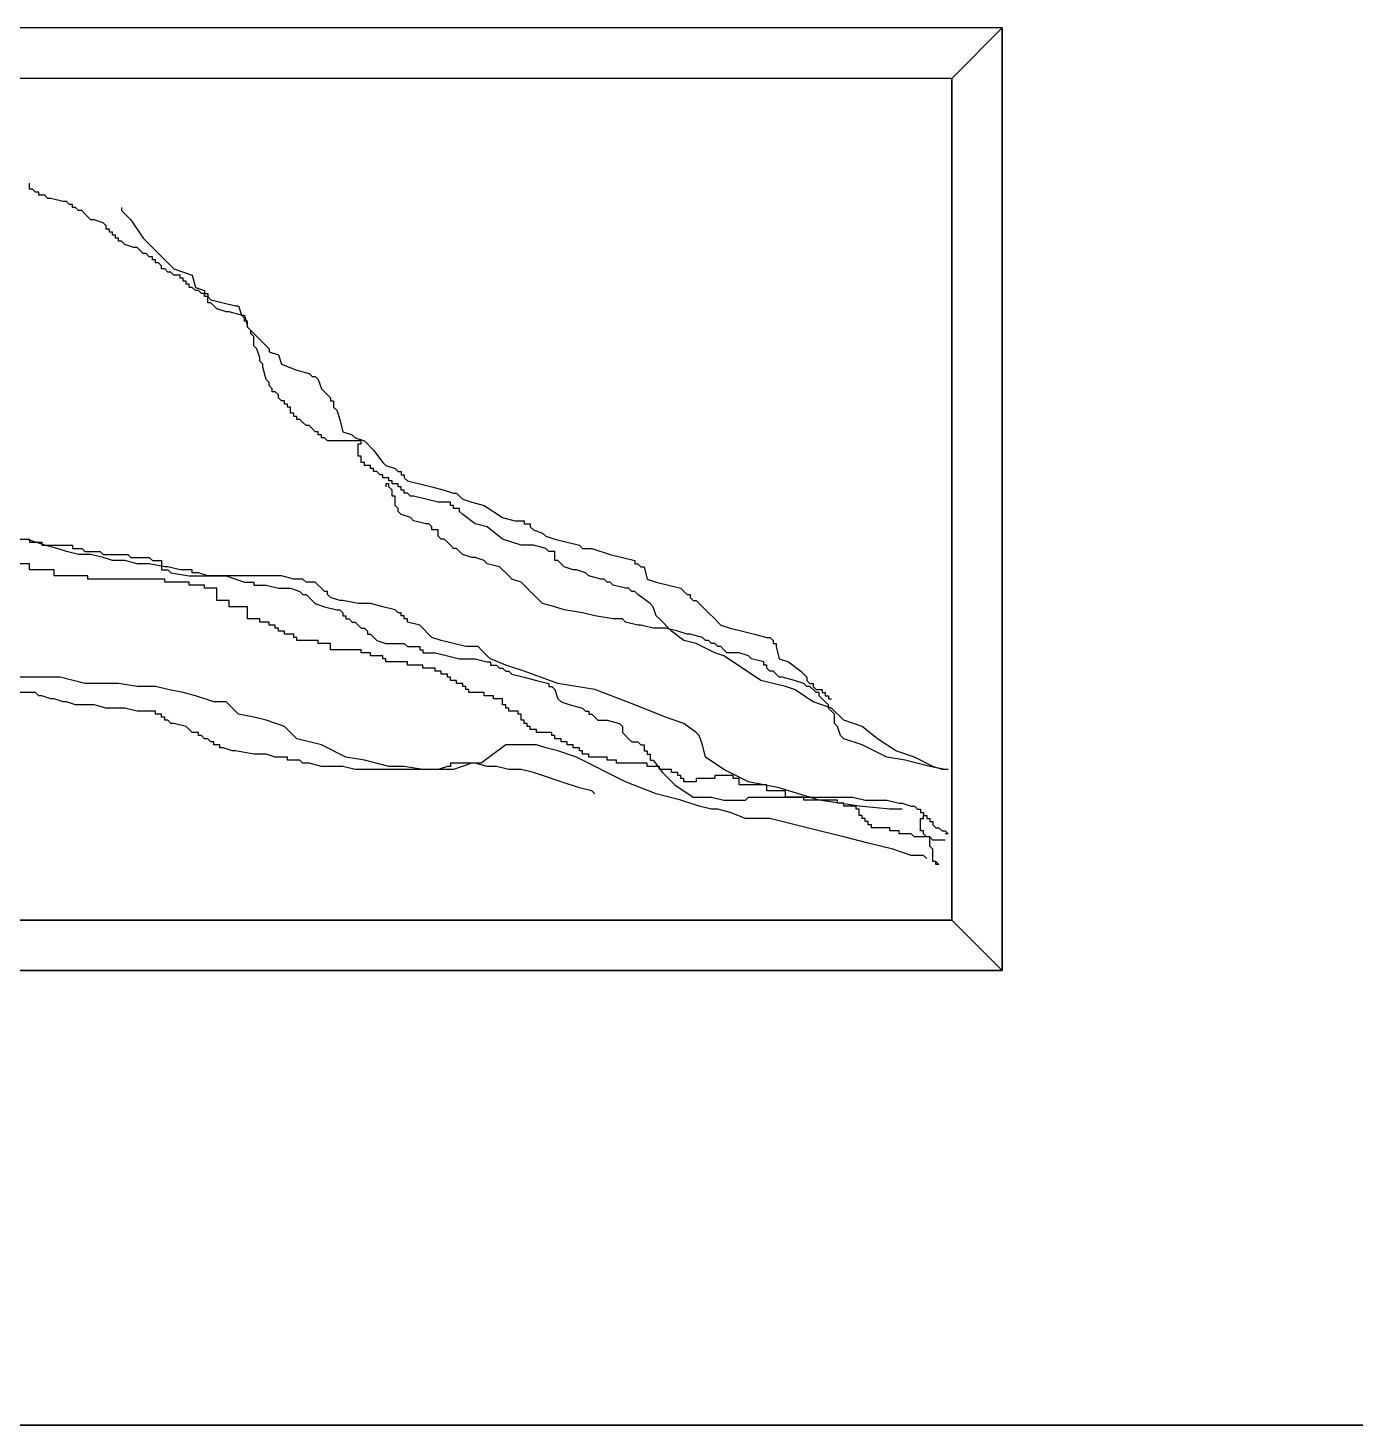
# Model space of a CAD drawing. Header units: millimetres. Extents: x 3060 to 28796, y 18778 to 36190.
# Drawn here: x 18128 to 18917, y 34883 to 35713 of the extents above; entities that cross this region are included whole.
import ezdxf

# ---------------------------------------------------------------- set-up
doc = ezdxf.new("R2010")
doc.units = ezdxf.units.MM

# ---------------------------------------------------------------- blocks, each defined once
blk = doc.blocks.new('A$C5C5230F6')
for p, q in [((2125, 1670), (865, 1670)), ((2095, 1640), (2125, 1670)), ((2125, 1110), (2125, 1670)), ((2125, 1670), (2125, 1110)), ((2095, 1640), (895, 1640)), ((2095, 1140), (2095, 1640)), ((2095, 1640), (2095, 1140)), ((2095, 1640), (2095, 1140)), ((1547.08, 1574.24), (1547.08, 1577.88)), ((1548.9, 1574.24), (1547.08, 1574.24)), ((1550.73, 1572.41), (1548.9, 1574.24)), ((1552.56, 1572.41), (1550.73, 1572.41)), ((1552.56, 1570.59), (1552.56, 1572.41)), ((1556.21, 1570.59), (1552.56, 1570.59)), ((1558.03, 1568.76), (1556.21, 1570.59)), ((1559.86, 1568.76), (1558.03, 1568.76)), ((1567.16, 1566.94), (1559.86, 1568.76)), ((1568.98, 1566.94), (1567.16, 1566.94)), ((1570.81, 1565.12), (1568.98, 1566.94)), ((1572.63, 1565.12), (1570.81, 1565.12)), ((1572.63, 1563.29), (1572.63, 1565.12)), ((1574.46, 1563.29), (1572.63, 1563.29)), ((1576.28, 1561.47), (1574.46, 1563.29)), ((1578.11, 1561.47), (1576.28, 1561.47)), ((1579.93, 1559.64), (1578.11, 1561.47)), ((1601.84, 1563.29), (1601.84, 1561.47)), ((1601.84, 1561.47), (1607.31, 1556)), ((1581.76, 1557.82), (1579.93, 1559.64)), ((1583.59, 1556), (1581.76, 1557.82)), ((1585.41, 1556), (1583.59, 1556)), ((1590.89, 1554.17), (1585.41, 1556)), ((1592.71, 1552.35), (1590.89, 1554.17)), ((1592.71, 1550.52), (1592.71, 1552.35)), ((1607.31, 1556), (1614.62, 1545.05)), ((1594.54, 1550.52), (1592.71, 1550.52)), ((1594.54, 1548.7), (1594.54, 1550.52)), ((1596.36, 1548.7), (1594.54, 1548.7)), ((1596.36, 1546.88), (1596.36, 1548.7)), ((1598.19, 1546.88), (1596.36, 1546.88)), ((1598.19, 1545.05), (1598.19, 1546.88)), ((1600.01, 1545.05), (1598.19, 1545.05)), ((1600.01, 1543.23), (1600.01, 1545.05)), ((1614.62, 1545.05), (1621.92, 1537.76)), ((1601.84, 1543.23), (1600.01, 1543.23)), ((1603.66, 1541.4), (1601.84, 1543.23)), ((1609.14, 1539.58), (1603.66, 1541.4)), ((1610.96, 1539.58), (1609.14, 1539.58)), ((1612.79, 1537.76), (1610.96, 1539.58)), ((1614.62, 1535.93), (1612.79, 1537.76)), ((1616.44, 1535.93), (1614.62, 1535.93)), ((1618.27, 1534.11), (1616.44, 1535.93)), ((1621.92, 1537.76), (1632.87, 1526.81)), ((1620.09, 1534.11), (1618.27, 1534.11)), ((1620.09, 1532.29), (1620.09, 1534.11)), ((1621.92, 1532.29), (1620.09, 1532.29)), ((1621.92, 1530.46), (1621.92, 1532.29)), ((1623.74, 1530.46), (1621.92, 1530.46)), ((1625.57, 1528.64), (1623.74, 1530.46)), ((1625.57, 1526.81), (1625.57, 1528.64)), ((1627.39, 1526.81), (1625.57, 1526.81)), ((1629.22, 1524.99), (1627.39, 1526.81)), ((1631.04, 1524.99), (1629.22, 1524.99)), ((1632.87, 1523.17), (1631.04, 1524.99)), ((1632.87, 1526.81), (1643.82, 1523.17)), ((1636.52, 1523.17), (1632.87, 1523.17)), ((1636.52, 1521.34), (1636.52, 1523.17)), ((1638.34, 1521.34), (1636.52, 1521.34)), ((1638.34, 1519.52), (1638.34, 1521.34)), ((1640.17, 1519.52), (1638.34, 1519.52)), ((1640.17, 1517.69), (1640.17, 1519.52)), ((1643.82, 1523.17), (1645.64, 1515.87)), ((1641.99, 1517.69), (1640.17, 1517.69)), ((1641.99, 1515.87), (1641.99, 1517.69)), ((1643.82, 1515.87), (1641.99, 1515.87)), ((1645.64, 1514.05), (1643.82, 1515.87)), ((1645.64, 1515.87), (1651.12, 1514.05)), ((1647.47, 1514.05), (1645.64, 1514.05)), ((1649.3, 1512.22), (1647.47, 1514.05)), ((1651.12, 1512.22), (1649.3, 1512.22)), ((1651.12, 1514.05), (1651.12, 1512.22)), ((1651.12, 1512.22), (1652.95, 1512.22)), ((1651.12, 1510.4), (1651.12, 1512.22)), ((1652.95, 1512.22), (1652.95, 1510.4)), ((1652.95, 1510.4), (1651.12, 1510.4)), ((1652.95, 1510.4), (1654.77, 1508.57)), ((1652.95, 1506.75), (1652.95, 1510.4)), ((1654.77, 1506.75), (1652.95, 1506.75)), ((1654.77, 1508.57), (1669.37, 1504.93)), ((1656.6, 1504.93), (1654.77, 1506.75)), ((1658.42, 1503.1), (1656.6, 1504.93)), ((1663.9, 1501.28), (1658.42, 1503.1)), ((1669.37, 1504.93), (1671.2, 1504.93)), ((1671.2, 1504.93), (1673.02, 1499.45)), ((1665.72, 1501.28), (1663.9, 1501.28)), ((1673.02, 1499.45), (1665.72, 1501.28)), ((1673.02, 1499.45), (1674.85, 1499.45)), ((1674.85, 1497.63), (1673.02, 1499.45)), ((1674.85, 1499.45), (1676.67, 1492.16)), ((1674.85, 1495.81), (1674.85, 1497.63)), ((1676.67, 1495.81), (1674.85, 1495.81)), ((1676.67, 1492.16), (1676.67, 1495.81)), ((1676.67, 1492.16), (1678.5, 1490.33)), ((1678.5, 1490.33), (1676.67, 1492.16)), ((1678.5, 1490.33), (1680.33, 1488.51)), ((1678.5, 1488.51), (1678.5, 1490.33)), ((1680.33, 1486.69), (1678.5, 1488.51)), ((1680.33, 1488.51), (1682.15, 1486.69)), ((1680.33, 1481.21), (1680.33, 1486.69)), ((1682.15, 1486.69), (1683.98, 1484.86)), ((1682.15, 1479.39), (1680.33, 1481.21)), ((1683.98, 1473.92), (1682.15, 1479.39)), ((1683.98, 1484.86), (1685.8, 1483.04)), ((1685.8, 1483.04), (1687.63, 1481.21)), ((1687.63, 1481.21), (1689.45, 1479.39)), ((1689.45, 1479.39), (1689.45, 1477.57)), ((1689.45, 1477.57), (1694.93, 1475.74)), ((1683.98, 1472.09), (1683.98, 1473.92)), ((1685.8, 1470.27), (1683.98, 1472.09)), ((1685.8, 1468.45), (1685.8, 1470.27)), ((1694.93, 1475.74), (1696.75, 1470.27)), ((1696.75, 1470.27), (1705.88, 1466.62)), ((1687.63, 1461.15), (1685.8, 1468.45)), ((1689.45, 1459.33), (1687.63, 1461.15)), ((1705.88, 1466.62), (1713.18, 1464.8)), ((1713.18, 1464.8), (1715.01, 1462.97)), ((1715.01, 1462.97), (1716.83, 1462.97)), ((1716.83, 1462.97), (1718.66, 1461.15)), ((1718.66, 1461.15), (1720.48, 1455.68)), ((1689.45, 1457.5), (1689.45, 1459.33)), ((1691.28, 1455.68), (1689.45, 1457.5)), ((1691.28, 1453.86), (1691.28, 1455.68)), ((1693.1, 1453.86), (1691.28, 1453.86)), ((1694.93, 1452.03), (1693.1, 1453.86)), ((1720.48, 1455.68), (1722.31, 1453.86)), ((1722.31, 1453.86), (1724.13, 1452.03)), ((1694.93, 1450.21), (1694.93, 1452.03)), ((1696.75, 1448.38), (1694.93, 1450.21)), ((1698.58, 1448.38), (1696.75, 1448.38)), ((1698.58, 1446.56), (1698.58, 1448.38)), ((1700.4, 1446.56), (1698.58, 1446.56)), ((1700.4, 1444.74), (1700.4, 1446.56)), ((1702.23, 1444.74), (1700.4, 1444.74)), ((1702.23, 1441.09), (1702.23, 1444.74)), ((1724.13, 1452.03), (1725.96, 1450.21)), ((1725.96, 1450.21), (1725.96, 1448.38)), ((1725.96, 1448.38), (1727.78, 1448.38)), ((1727.78, 1448.38), (1727.78, 1444.74)), ((1727.78, 1444.74), (1729.61, 1442.91)), ((1704.05, 1441.09), (1702.23, 1441.09)), ((1704.05, 1439.26), (1704.05, 1441.09)), ((1705.88, 1439.26), (1704.05, 1439.26)), ((1705.88, 1437.44), (1705.88, 1439.26)), ((1707.7, 1437.44), (1705.88, 1437.44)), ((1709.53, 1435.62), (1707.7, 1437.44)), ((1729.61, 1442.91), (1731.43, 1437.44)), ((1731.43, 1437.44), (1733.26, 1430.14)), ((1711.36, 1433.79), (1709.53, 1435.62)), ((1713.18, 1433.79), (1711.36, 1433.79)), ((1715.01, 1431.97), (1713.18, 1433.79)), ((1716.83, 1430.14), (1715.01, 1431.97)), ((1718.66, 1430.14), (1716.83, 1430.14)), ((1718.66, 1428.32), (1718.66, 1430.14)), ((1720.48, 1428.32), (1718.66, 1428.32)), ((1720.48, 1426.5), (1720.48, 1428.32)), ((1733.26, 1430.14), (1738.73, 1428.32)), ((1738.73, 1428.32), (1740.56, 1426.5)), ((1722.31, 1426.5), (1720.48, 1426.5)), ((1724.13, 1424.67), (1722.31, 1426.5)), ((1744.21, 1424.67), (1724.13, 1424.67)), ((1740.56, 1426.5), (1746.04, 1424.67)), ((1742.38, 1415.55), (1742.38, 1422.85)), ((1742.38, 1422.85), (1744.21, 1422.85)), ((1744.21, 1422.85), (1744.21, 1424.67)), ((1746.04, 1424.67), (1747.86, 1422.85)), ((1747.86, 1422.85), (1749.69, 1421.02)), ((1749.69, 1421.02), (1751.51, 1419.2)), ((1744.21, 1415.55), (1742.38, 1415.55)), ((1744.21, 1411.9), (1744.21, 1415.55)), ((1746.04, 1411.9), (1744.21, 1411.9)), ((1746.04, 1410.08), (1746.04, 1411.9)), ((1751.51, 1419.2), (1756.99, 1411.9)), ((1756.99, 1411.9), (1758.81, 1410.08)), ((1749.69, 1410.08), (1746.04, 1410.08)), ((1749.69, 1408.26), (1749.69, 1410.08)), ((1751.51, 1408.26), (1749.69, 1408.26)), ((1751.51, 1406.43), (1751.51, 1408.26)), ((1753.34, 1406.43), (1751.51, 1406.43)), ((1755.16, 1404.61), (1753.34, 1406.43)), ((1756.99, 1404.61), (1755.16, 1404.61)), ((1756.99, 1402.78), (1756.99, 1404.61)), ((1760.64, 1402.78), (1756.99, 1402.78)), ((1758.81, 1410.08), (1764.29, 1408.26)), ((1760.64, 1400.96), (1760.64, 1402.78)), ((1764.29, 1408.26), (1766.11, 1406.43)), ((1766.11, 1406.43), (1767.94, 1406.43)), ((1767.94, 1406.43), (1767.94, 1404.61)), ((1767.94, 1404.61), (1769.76, 1404.61)), ((1769.76, 1404.61), (1769.76, 1402.78)), ((1769.76, 1402.78), (1771.59, 1400.96)), ((1760.64, 1399.14), (1758.81, 1399.14)), ((1758.81, 1399.14), (1758.81, 1397.31)), ((1762.46, 1400.96), (1760.64, 1400.96)), ((1760.64, 1397.31), (1760.64, 1399.14)), ((1762.46, 1395.49), (1760.64, 1397.31)), ((1762.46, 1399.14), (1762.46, 1400.96)), ((1766.11, 1399.14), (1762.46, 1399.14)), ((1762.46, 1391.84), (1762.46, 1395.49)), ((1766.11, 1397.31), (1766.11, 1399.14)), ((1767.94, 1397.31), (1766.11, 1397.31)), ((1767.94, 1395.49), (1767.94, 1397.31)), ((1769.76, 1395.49), (1767.94, 1395.49)), ((1769.76, 1393.66), (1769.76, 1395.49)), ((1771.59, 1400.96), (1786.19, 1397.31)), ((1786.19, 1397.31), (1793.49, 1395.49)), ((1793.49, 1395.49), (1798.97, 1393.66)), ((1764.29, 1391.84), (1762.46, 1391.84)), ((1764.29, 1386.37), (1764.29, 1391.84)), ((1766.11, 1384.54), (1764.29, 1386.37)), ((1771.59, 1393.66), (1769.76, 1393.66)), ((1773.41, 1391.84), (1771.59, 1393.66)), ((1775.24, 1391.84), (1773.41, 1391.84)), ((1789.84, 1388.19), (1775.24, 1391.84)), ((1797.14, 1388.19), (1789.84, 1388.19)), ((1797.14, 1386.37), (1797.14, 1388.19)), ((1798.97, 1386.37), (1797.14, 1386.37)), ((1798.97, 1393.66), (1800.79, 1393.66)), ((1798.97, 1384.54), (1798.97, 1386.37)), ((1800.79, 1393.66), (1802.62, 1391.84)), ((1802.62, 1391.84), (1804.44, 1390.02)), ((1804.44, 1390.02), (1809.92, 1388.19)), ((1809.92, 1388.19), (1817.22, 1386.37)), ((1817.22, 1386.37), (1828.17, 1379.07)), ((1766.11, 1382.72), (1766.11, 1384.54)), ((1767.94, 1380.9), (1766.11, 1382.72)), ((1773.41, 1379.07), (1767.94, 1380.9)), ((1775.24, 1377.25), (1773.41, 1379.07)), ((1802.62, 1384.54), (1798.97, 1384.54)), ((1802.62, 1382.72), (1802.62, 1384.54)), ((1804.44, 1380.9), (1802.62, 1382.72)), ((1811.75, 1375.42), (1804.44, 1380.9)), ((1828.17, 1379.07), (1835.47, 1377.25)), ((1782.54, 1375.42), (1775.24, 1377.25)), ((1784.37, 1375.42), (1782.54, 1375.42)), ((1786.19, 1373.6), (1784.37, 1375.42)), ((1786.19, 1371.78), (1786.19, 1373.6)), ((1789.84, 1371.78), (1786.19, 1371.78)), ((1789.84, 1368.13), (1789.84, 1371.78)), ((1819.05, 1373.6), (1811.75, 1375.42)), ((1828.17, 1366.31), (1819.05, 1373.6)), ((1835.47, 1377.25), (1840.95, 1377.25)), ((1840.95, 1377.25), (1840.95, 1375.42)), ((1840.95, 1375.42), (1844.6, 1375.42)), ((1844.6, 1375.42), (1844.6, 1373.6)), ((1844.6, 1373.6), (1846.43, 1371.78)), ((1846.43, 1371.78), (1851.9, 1369.95)), ((1851.9, 1369.95), (1853.73, 1368.13)), ((1539.78, 1366.31), (1547.08, 1366.31)), ((1556.21, 1362.66), (1545.25, 1366.31)), ((1547.08, 1366.31), (1547.08, 1364.48)), ((1547.08, 1364.48), (1554.38, 1364.48)), ((1554.38, 1364.48), (1554.38, 1362.66)), ((1554.38, 1362.66), (1572.63, 1362.66)), ((1563.51, 1360.83), (1556.21, 1362.66)), ((1572.63, 1362.66), (1572.63, 1360.83)), ((1791.67, 1366.31), (1789.84, 1368.13)), ((1793.49, 1366.31), (1791.67, 1366.31)), ((1795.32, 1364.48), (1793.49, 1366.31)), ((1797.14, 1362.66), (1795.32, 1364.48)), ((1798.97, 1360.83), (1797.14, 1362.66)), ((1839.12, 1362.66), (1828.17, 1366.31)), ((1846.43, 1362.66), (1839.12, 1362.66)), ((1853.73, 1360.83), (1846.43, 1362.66)), ((1853.73, 1368.13), (1859.2, 1366.31)), ((1859.2, 1366.31), (1866.5, 1364.48)), ((1866.5, 1364.48), (1873.81, 1362.66)), ((1873.81, 1362.66), (1875.63, 1360.83)), ((1568.98, 1359.01), (1563.51, 1360.83)), ((1576.28, 1357.19), (1568.98, 1359.01)), ((1572.63, 1360.83), (1578.11, 1360.83)), ((1583.59, 1357.19), (1576.28, 1357.19)), ((1578.11, 1360.83), (1579.93, 1359.01)), ((1579.93, 1359.01), (1589.06, 1359.01)), ((1590.89, 1355.36), (1583.59, 1357.19)), ((1589.06, 1359.01), (1590.89, 1357.19)), ((1590.89, 1357.19), (1605.49, 1357.19)), ((1596.36, 1353.54), (1590.89, 1355.36)), ((1603.66, 1353.54), (1596.36, 1353.54)), ((1610.96, 1351.71), (1603.66, 1353.54)), ((1605.49, 1357.19), (1607.31, 1355.36)), ((1607.31, 1355.36), (1618.27, 1355.36)), ((1618.27, 1355.36), (1620.09, 1353.54)), ((1620.09, 1353.54), (1625.57, 1353.54)), ((1625.57, 1353.54), (1625.57, 1348.07)), ((1800.79, 1360.83), (1798.97, 1360.83)), ((1802.62, 1359.01), (1800.79, 1360.83)), ((1804.44, 1357.19), (1802.62, 1359.01)), ((1809.92, 1355.36), (1804.44, 1357.19)), ((1811.75, 1355.36), (1809.92, 1355.36)), ((1817.22, 1353.54), (1811.75, 1355.36)), ((1819.05, 1351.71), (1817.22, 1353.54)), ((1855.55, 1359.01), (1853.73, 1360.83)), ((1859.2, 1359.01), (1855.55, 1359.01)), ((1859.2, 1353.54), (1859.2, 1359.01)), ((1861.03, 1353.54), (1859.2, 1353.54)), ((1862.85, 1351.71), (1861.03, 1353.54)), ((1875.63, 1360.83), (1881.11, 1360.83)), ((1881.11, 1360.83), (1892.06, 1357.19)), ((1892.06, 1357.19), (1906.66, 1353.54)), ((1906.66, 1353.54), (1906.66, 1351.71)), ((1547.08, 1351.71), (1532.48, 1351.71)), ((1547.08, 1348.07), (1547.08, 1351.71)), ((1561.68, 1348.07), (1547.08, 1348.07)), ((1561.68, 1344.42), (1561.68, 1348.07)), ((1618.27, 1351.71), (1610.96, 1351.71)), ((1627.39, 1349.89), (1618.27, 1351.71)), ((1625.57, 1348.07), (1629.22, 1348.07)), ((1629.22, 1349.89), (1627.39, 1349.89)), ((1636.52, 1348.07), (1629.22, 1349.89)), ((1629.22, 1348.07), (1631.04, 1346.24)), ((1631.04, 1346.24), (1641.99, 1344.42)), ((1643.82, 1348.07), (1636.52, 1348.07)), ((1643.82, 1346.24), (1643.82, 1348.07)), ((1647.47, 1346.24), (1643.82, 1346.24)), ((1652.95, 1344.42), (1647.47, 1346.24)), ((1826.35, 1349.89), (1819.05, 1351.71)), ((1831.82, 1344.42), (1826.35, 1349.89)), ((1864.68, 1349.89), (1862.85, 1351.71)), ((1870.15, 1348.07), (1864.68, 1349.89)), ((1871.98, 1348.07), (1870.15, 1348.07)), ((1877.46, 1346.24), (1871.98, 1348.07)), ((1879.28, 1344.42), (1877.46, 1346.24)), ((1906.66, 1351.71), (1908.49, 1351.71)), ((1908.49, 1351.71), (1910.31, 1349.89)), ((1910.31, 1349.89), (1912.14, 1349.89)), ((1912.14, 1349.89), (1913.96, 1342.59)), ((1581.76, 1344.42), (1561.68, 1344.42)), ((1581.76, 1342.59), (1581.76, 1344.42)), ((1627.39, 1342.59), (1581.76, 1342.59)), ((1627.39, 1340.77), (1627.39, 1342.59)), ((1641.99, 1340.77), (1627.39, 1340.77)), ((1641.99, 1344.42), (1663.9, 1344.42)), ((1641.99, 1338.95), (1641.99, 1340.77)), ((1651.12, 1338.95), (1641.99, 1338.95)), ((1651.12, 1337.12), (1651.12, 1338.95)), ((1658.42, 1337.12), (1651.12, 1337.12)), ((1696.75, 1344.42), (1652.95, 1344.42)), ((1658.42, 1329.83), (1658.42, 1337.12)), ((1663.9, 1344.42), (1674.85, 1340.77)), ((1674.85, 1340.77), (1680.33, 1340.77)), ((1680.33, 1340.77), (1680.33, 1338.95)), ((1680.33, 1338.95), (1687.63, 1338.95)), ((1687.63, 1338.95), (1694.93, 1337.12)), ((1694.93, 1337.12), (1702.23, 1337.12)), ((1704.05, 1342.59), (1696.75, 1344.42)), ((1702.23, 1337.12), (1707.7, 1335.3)), ((1709.53, 1342.59), (1704.05, 1342.59)), ((1711.36, 1340.77), (1709.53, 1342.59)), ((1716.83, 1340.77), (1711.36, 1340.77)), ((1718.66, 1338.95), (1716.83, 1340.77)), ((1720.48, 1337.12), (1718.66, 1338.95)), ((1722.31, 1335.3), (1720.48, 1337.12)), ((1833.65, 1342.59), (1831.82, 1344.42)), ((1839.12, 1340.77), (1833.65, 1342.59)), ((1840.95, 1338.95), (1839.12, 1340.77)), ((1842.78, 1337.12), (1840.95, 1338.95)), ((1844.6, 1335.3), (1842.78, 1337.12)), ((1886.58, 1342.59), (1879.28, 1344.42)), ((1888.41, 1342.59), (1886.58, 1342.59)), ((1890.23, 1340.77), (1888.41, 1342.59)), ((1892.06, 1340.77), (1890.23, 1340.77)), ((1893.88, 1338.95), (1892.06, 1340.77)), ((1901.18, 1337.12), (1893.88, 1338.95)), ((1903.01, 1337.12), (1901.18, 1337.12)), ((1904.83, 1335.3), (1903.01, 1337.12)), ((1913.96, 1342.59), (1919.44, 1340.77)), ((1919.44, 1340.77), (1926.74, 1338.95)), ((1926.74, 1338.95), (1934.04, 1337.12)), ((1934.04, 1337.12), (1935.86, 1335.3)), ((1665.72, 1329.83), (1658.42, 1329.83)), ((1665.72, 1326.18), (1665.72, 1329.83)), ((1707.7, 1335.3), (1709.53, 1333.47)), ((1709.53, 1333.47), (1711.36, 1333.47)), ((1711.36, 1333.47), (1713.18, 1331.65)), ((1713.18, 1331.65), (1715.01, 1329.83)), ((1715.01, 1329.83), (1716.83, 1328)), ((1716.83, 1328), (1722.31, 1326.18)), ((1724.13, 1335.3), (1722.31, 1335.3)), ((1724.13, 1333.47), (1724.13, 1335.3)), ((1725.96, 1331.65), (1724.13, 1333.47)), ((1731.43, 1329.83), (1725.96, 1331.65)), ((1733.26, 1329.83), (1731.43, 1329.83)), ((1742.38, 1328), (1733.26, 1329.83)), ((1749.69, 1328), (1742.38, 1328)), ((1756.99, 1326.18), (1749.69, 1328)), ((1846.43, 1333.47), (1844.6, 1335.3)), ((1848.25, 1331.65), (1846.43, 1333.47)), ((1851.9, 1328), (1848.25, 1331.65)), ((1859.2, 1326.18), (1851.9, 1328)), ((1906.66, 1335.3), (1904.83, 1335.3)), ((1908.49, 1333.47), (1906.66, 1335.3)), ((1915.79, 1328), (1908.49, 1333.47)), ((1917.61, 1326.18), (1915.79, 1328)), ((1935.86, 1335.3), (1937.69, 1333.47)), ((1937.69, 1333.47), (1939.52, 1333.47)), ((1939.52, 1333.47), (1939.52, 1331.65)), ((1939.52, 1331.65), (1941.34, 1329.83)), ((1941.34, 1329.83), (1943.17, 1329.83)), ((1943.17, 1329.83), (1944.99, 1328)), ((1944.99, 1328), (1946.82, 1326.18)), ((1676.67, 1326.18), (1665.72, 1326.18)), ((1676.67, 1318.88), (1676.67, 1326.18)), ((1722.31, 1326.18), (1729.61, 1324.35)), ((1729.61, 1324.35), (1731.43, 1324.35)), ((1731.43, 1324.35), (1733.26, 1322.53)), ((1733.26, 1322.53), (1733.26, 1320.71)), ((1733.26, 1320.71), (1735.08, 1320.71)), ((1735.08, 1320.71), (1735.08, 1318.88)), ((1764.29, 1324.35), (1756.99, 1326.18)), ((1766.11, 1322.53), (1764.29, 1324.35)), ((1767.94, 1322.53), (1766.11, 1322.53)), ((1767.94, 1320.71), (1767.94, 1322.53)), ((1769.76, 1320.71), (1767.94, 1320.71)), ((1769.76, 1318.88), (1769.76, 1320.71)), ((1864.68, 1324.35), (1859.2, 1326.18)), ((1875.63, 1322.53), (1864.68, 1324.35)), ((1882.93, 1320.71), (1875.63, 1322.53)), ((1893.88, 1318.88), (1882.93, 1320.71)), ((1919.44, 1320.71), (1917.61, 1326.18)), ((1921.26, 1318.88), (1919.44, 1320.71)), ((1946.82, 1326.18), (1948.64, 1324.35)), ((1948.64, 1324.35), (1950.47, 1322.53)), ((1950.47, 1322.53), (1954.12, 1318.88)), ((1683.98, 1318.88), (1676.67, 1318.88)), ((1683.98, 1317.06), (1683.98, 1318.88)), ((1689.45, 1317.06), (1683.98, 1317.06)), ((1689.45, 1315.23), (1689.45, 1317.06)), ((1693.1, 1315.23), (1689.45, 1315.23)), ((1693.1, 1313.41), (1693.1, 1315.23)), ((1694.93, 1313.41), (1693.1, 1313.41)), ((1694.93, 1311.59), (1694.93, 1313.41)), ((1698.58, 1311.59), (1694.93, 1311.59)), ((1698.58, 1309.76), (1698.58, 1311.59)), ((1735.08, 1318.88), (1736.91, 1318.88)), ((1736.91, 1318.88), (1738.73, 1317.06)), ((1738.73, 1317.06), (1740.56, 1317.06)), ((1740.56, 1317.06), (1742.38, 1315.23)), ((1742.38, 1315.23), (1744.21, 1313.41)), ((1744.21, 1313.41), (1746.04, 1313.41)), ((1746.04, 1313.41), (1747.86, 1311.59)), ((1747.86, 1311.59), (1747.86, 1309.76)), ((1771.59, 1318.88), (1769.76, 1318.88)), ((1771.59, 1317.06), (1771.59, 1318.88)), ((1778.89, 1315.23), (1771.59, 1317.06)), ((1786.19, 1307.94), (1778.89, 1315.23)), ((1899.36, 1318.88), (1893.88, 1318.88)), ((1901.18, 1317.06), (1899.36, 1318.88)), ((1908.49, 1315.23), (1901.18, 1317.06)), ((1910.31, 1315.23), (1908.49, 1315.23)), ((1917.61, 1313.41), (1910.31, 1315.23)), ((1924.91, 1313.41), (1917.61, 1313.41)), ((1928.56, 1311.59), (1921.26, 1318.88)), ((1932.21, 1311.59), (1924.91, 1313.41)), ((1935.86, 1306.11), (1928.56, 1311.59)), ((1937.69, 1309.76), (1932.21, 1311.59)), ((1954.12, 1318.88), (1955.94, 1317.06)), ((1955.94, 1317.06), (1957.77, 1315.23)), ((1957.77, 1315.23), (1963.24, 1313.41)), ((1963.24, 1313.41), (1970.55, 1311.59)), ((1970.55, 1311.59), (1977.85, 1309.76)), ((1704.05, 1309.76), (1698.58, 1309.76)), ((1704.05, 1307.94), (1704.05, 1309.76)), ((1705.88, 1307.94), (1704.05, 1307.94)), ((1705.88, 1306.11), (1705.88, 1307.94)), ((1718.66, 1306.11), (1705.88, 1306.11)), ((1718.66, 1304.29), (1718.66, 1306.11)), ((1725.96, 1304.29), (1718.66, 1304.29)), ((1725.96, 1300.64), (1725.96, 1304.29)), ((1747.86, 1309.76), (1749.69, 1309.76)), ((1749.69, 1309.76), (1753.34, 1306.11)), ((1753.34, 1306.11), (1758.81, 1304.29)), ((1758.81, 1304.29), (1769.76, 1304.29)), ((1769.76, 1304.29), (1771.59, 1302.47)), ((1791.67, 1306.11), (1786.19, 1307.94)), ((1798.97, 1304.29), (1791.67, 1306.11)), ((1806.27, 1302.47), (1798.97, 1304.29)), ((1943.17, 1304.29), (1935.86, 1306.11)), ((1939.52, 1309.76), (1937.69, 1309.76)), ((1946.82, 1307.94), (1939.52, 1309.76)), ((1954.12, 1298.82), (1943.17, 1304.29)), ((1948.64, 1306.11), (1946.82, 1307.94)), ((1950.47, 1306.11), (1948.64, 1306.11)), ((1952.29, 1304.29), (1950.47, 1306.11)), ((1954.12, 1304.29), (1952.29, 1304.29)), ((1955.94, 1302.47), (1954.12, 1304.29)), ((1977.85, 1309.76), (1985.15, 1307.94)), ((1985.15, 1307.94), (1986.97, 1307.94)), ((1986.97, 1307.94), (1988.8, 1306.11)), ((1988.8, 1306.11), (1988.8, 1304.29)), ((1988.8, 1304.29), (1990.62, 1304.29)), ((1990.62, 1304.29), (1990.62, 1302.47)), ((1744.21, 1300.64), (1725.96, 1300.64)), ((1744.21, 1298.82), (1744.21, 1300.64)), ((1749.69, 1298.82), (1744.21, 1298.82)), ((1749.69, 1296.99), (1749.69, 1298.82)), ((1756.99, 1296.99), (1749.69, 1296.99)), ((1756.99, 1295.17), (1756.99, 1296.99)), ((1758.81, 1295.17), (1756.99, 1295.17)), ((1758.81, 1293.35), (1758.81, 1295.17)), ((1771.59, 1302.47), (1778.89, 1302.47)), ((1778.89, 1302.47), (1778.89, 1300.64)), ((1778.89, 1300.64), (1780.72, 1300.64)), ((1780.72, 1300.64), (1780.72, 1298.82)), ((1780.72, 1298.82), (1788.02, 1298.82)), ((1788.02, 1298.82), (1795.32, 1296.99)), ((1795.32, 1296.99), (1802.62, 1295.17)), ((1802.62, 1295.17), (1811.75, 1295.17)), ((1813.57, 1302.47), (1806.27, 1302.47)), ((1811.75, 1295.17), (1819.05, 1293.35)), ((1815.4, 1300.64), (1813.57, 1302.47)), ((1817.22, 1298.82), (1815.4, 1300.64)), ((1819.05, 1296.99), (1817.22, 1298.82)), ((1820.87, 1295.17), (1819.05, 1296.99)), ((1830, 1291.52), (1820.87, 1295.17)), ((1959.59, 1296.99), (1954.12, 1298.82)), ((1957.77, 1302.47), (1955.94, 1302.47)), ((1959.59, 1300.64), (1957.77, 1302.47)), ((1961.42, 1298.82), (1959.59, 1300.64)), ((1970.55, 1289.7), (1959.59, 1296.99)), ((1968.72, 1298.82), (1961.42, 1298.82)), ((1974.2, 1296.99), (1968.72, 1298.82)), ((1976.02, 1295.17), (1974.2, 1296.99)), ((1983.32, 1293.35), (1976.02, 1295.17)), ((1990.62, 1302.47), (1992.45, 1295.17)), ((1992.45, 1295.17), (1997.92, 1293.35)), ((1771.59, 1293.35), (1758.81, 1293.35)), ((1771.59, 1291.52), (1771.59, 1293.35)), ((1780.72, 1291.52), (1771.59, 1291.52)), ((1780.72, 1289.7), (1780.72, 1291.52)), ((1788.02, 1289.7), (1780.72, 1289.7)), ((1788.02, 1287.88), (1788.02, 1289.7)), ((1791.67, 1287.88), (1788.02, 1287.88)), ((1791.67, 1286.05), (1791.67, 1287.88)), ((1819.05, 1293.35), (1820.87, 1293.35)), ((1820.87, 1293.35), (1820.87, 1291.52)), ((1820.87, 1291.52), (1824.52, 1291.52)), ((1824.52, 1291.52), (1826.35, 1289.7)), ((1826.35, 1289.7), (1828.17, 1289.7)), ((1828.17, 1289.7), (1830, 1287.88)), ((1840.95, 1287.88), (1830, 1291.52)), ((1830, 1287.88), (1831.82, 1287.88)), ((1831.82, 1287.88), (1833.65, 1286.05)), ((1861.03, 1280.58), (1840.95, 1287.88)), ((1981.5, 1282.4), (1970.55, 1289.7)), ((1983.32, 1291.52), (1983.32, 1293.35)), ((1985.15, 1291.52), (1983.32, 1291.52)), ((1985.15, 1289.7), (1985.15, 1291.52)), ((1986.97, 1287.88), (1985.15, 1289.7)), ((1988.8, 1287.88), (1986.97, 1287.88)), ((1990.62, 1286.05), (1988.8, 1287.88)), ((1997.92, 1293.35), (2005.23, 1287.88)), ((2005.23, 1287.88), (2007.05, 1286.05)), ((1565.33, 1284.23), (1439.39, 1284.23)), ((1579.93, 1280.58), (1565.33, 1284.23)), ((1600.01, 1280.58), (1579.93, 1280.58)), ((1610.96, 1278.76), (1600.01, 1280.58)), ((1621.92, 1278.76), (1610.96, 1278.76)), ((1629.22, 1276.93), (1621.92, 1278.76)), ((1795.32, 1286.05), (1791.67, 1286.05)), ((1795.32, 1284.23), (1795.32, 1286.05)), ((1797.14, 1284.23), (1795.32, 1284.23)), ((1797.14, 1282.4), (1797.14, 1284.23)), ((1800.79, 1282.4), (1797.14, 1282.4)), ((1800.79, 1280.58), (1800.79, 1282.4)), ((1804.44, 1280.58), (1800.79, 1280.58)), ((1804.44, 1278.76), (1804.44, 1280.58)), ((1806.27, 1278.76), (1804.44, 1278.76)), ((1806.27, 1276.93), (1806.27, 1278.76)), ((1833.65, 1286.05), (1840.95, 1284.23)), ((1840.95, 1284.23), (1848.25, 1282.4)), ((1848.25, 1282.4), (1855.55, 1280.58)), ((1855.55, 1280.58), (1855.55, 1278.76)), ((1855.55, 1278.76), (1857.38, 1278.76)), ((1857.38, 1278.76), (1859.2, 1276.93)), ((1882.93, 1276.93), (1861.03, 1280.58)), ((1988.8, 1280.58), (1981.5, 1282.4)), ((1996.1, 1278.76), (1988.8, 1280.58)), ((1992.45, 1284.23), (1990.62, 1286.05)), ((1994.27, 1284.23), (1992.45, 1284.23)), ((2001.57, 1282.4), (1994.27, 1284.23)), ((2001.57, 1276.93), (1996.1, 1278.76)), ((2007.05, 1280.58), (2001.57, 1282.4)), ((2007.05, 1286.05), (2008.88, 1284.23)), ((2008.88, 1278.76), (2007.05, 1280.58)), ((2008.88, 1284.23), (2008.88, 1282.4)), ((2008.88, 1282.4), (2010.7, 1280.58)), ((2010.7, 1278.76), (2008.88, 1278.76)), ((2010.7, 1280.58), (2012.53, 1280.58)), ((2012.53, 1276.93), (2010.7, 1278.76)), ((2012.53, 1280.58), (2012.53, 1278.76)), ((2012.53, 1278.76), (2014.35, 1276.93)), ((1550.73, 1275.11), (1539.78, 1275.11)), ((1552.56, 1273.28), (1550.73, 1275.11)), ((1554.38, 1273.28), (1552.56, 1273.28)), ((1559.86, 1271.46), (1554.38, 1273.28)), ((1561.68, 1271.46), (1559.86, 1271.46)), ((1567.16, 1269.64), (1561.68, 1271.46)), ((1638.34, 1275.11), (1629.22, 1276.93)), ((1645.64, 1273.28), (1638.34, 1275.11)), ((1656.6, 1269.64), (1645.64, 1273.28)), ((1808.1, 1276.93), (1806.27, 1276.93)), ((1808.1, 1275.11), (1808.1, 1276.93)), ((1817.22, 1275.11), (1808.1, 1275.11)), ((1817.22, 1273.28), (1817.22, 1275.11)), ((1822.7, 1273.28), (1817.22, 1273.28)), ((1822.7, 1271.46), (1822.7, 1273.28)), ((1828.17, 1271.46), (1822.7, 1271.46)), ((1828.17, 1267.81), (1828.17, 1271.46)), ((1859.2, 1276.93), (1861.03, 1271.46)), ((1861.03, 1271.46), (1862.85, 1269.64)), ((1906.66, 1267.81), (1882.93, 1276.93)), ((2012.53, 1269.64), (2001.57, 1276.93)), ((2014.35, 1275.11), (2012.53, 1276.93)), ((2014.35, 1276.93), (2018, 1276.93)), ((2016.18, 1275.11), (2014.35, 1275.11)), ((2016.18, 1273.28), (2016.18, 1275.11)), ((2018, 1271.46), (2016.18, 1273.28)), ((2018, 1276.93), (2018, 1275.11)), ((2018, 1275.11), (2019.83, 1275.11)), ((2019.83, 1269.64), (2018, 1271.46)), ((2019.83, 1275.11), (2019.83, 1273.28)), ((2019.83, 1273.28), (2021.65, 1273.28)), ((2021.65, 1273.28), (2021.65, 1271.46)), ((2021.65, 1271.46), (2023.48, 1271.46)), ((1568.98, 1269.64), (1567.16, 1269.64)), ((1574.46, 1267.81), (1568.98, 1269.64)), ((1585.41, 1267.81), (1574.46, 1267.81)), ((1592.71, 1265.99), (1585.41, 1267.81)), ((1603.66, 1265.99), (1592.71, 1265.99)), ((1610.96, 1264.16), (1603.66, 1265.99)), ((1621.92, 1264.16), (1610.96, 1264.16)), ((1621.92, 1262.34), (1621.92, 1264.16)), ((1625.57, 1262.34), (1621.92, 1262.34)), ((1625.57, 1260.52), (1625.57, 1262.34)), ((1663.9, 1269.64), (1656.6, 1269.64)), ((1671.2, 1262.34), (1663.9, 1269.64)), ((1680.33, 1260.52), (1671.2, 1262.34)), ((1830, 1267.81), (1828.17, 1267.81)), ((1830, 1265.99), (1830, 1267.81)), ((1831.82, 1265.99), (1830, 1265.99)), ((1831.82, 1264.16), (1831.82, 1265.99)), ((1837.3, 1264.16), (1831.82, 1264.16)), ((1837.3, 1262.34), (1837.3, 1264.16)), ((1839.12, 1262.34), (1837.3, 1262.34)), ((1839.12, 1258.69), (1839.12, 1262.34)), ((1862.85, 1269.64), (1868.33, 1267.81)), ((1868.33, 1267.81), (1875.63, 1265.99)), ((1875.63, 1265.99), (1877.46, 1264.16)), ((1877.46, 1264.16), (1879.28, 1264.16)), ((1879.28, 1264.16), (1879.28, 1262.34)), ((1879.28, 1262.34), (1881.11, 1262.34)), ((1881.11, 1262.34), (1882.93, 1260.52)), ((1924.91, 1260.52), (1906.66, 1267.81)), ((2023.48, 1265.99), (2012.53, 1269.64)), ((2021.65, 1267.81), (2019.83, 1269.64)), ((2021.65, 1265.99), (2021.65, 1267.81)), ((2023.48, 1264.16), (2021.65, 1265.99)), ((2030.78, 1258.69), (2023.48, 1265.99)), ((2025.3, 1262.34), (2023.48, 1264.16)), ((2025.3, 1256.87), (2025.3, 1262.34)), ((1627.39, 1260.52), (1625.57, 1260.52)), ((1627.39, 1258.69), (1627.39, 1260.52)), ((1629.22, 1258.69), (1627.39, 1258.69)), ((1631.04, 1256.87), (1629.22, 1258.69)), ((1632.87, 1256.87), (1631.04, 1256.87)), ((1640.17, 1255.04), (1632.87, 1256.87)), ((1641.99, 1253.22), (1640.17, 1255.04)), ((1687.63, 1258.69), (1680.33, 1260.52)), ((1698.58, 1255.04), (1687.63, 1258.69)), ((1705.88, 1247.75), (1698.58, 1255.04)), ((1840.95, 1258.69), (1839.12, 1258.69)), ((1840.95, 1256.87), (1840.95, 1258.69)), ((1842.78, 1256.87), (1840.95, 1256.87)), ((1842.78, 1255.04), (1842.78, 1256.87)), ((1844.6, 1255.04), (1842.78, 1255.04)), ((1844.6, 1253.22), (1844.6, 1255.04)), ((1882.93, 1260.52), (1884.76, 1258.69)), ((1884.76, 1258.69), (1890.23, 1258.69)), ((1890.23, 1258.69), (1897.53, 1256.87)), ((1897.53, 1256.87), (1899.36, 1255.04)), ((1899.36, 1255.04), (1899.36, 1251.4)), ((1935.86, 1256.87), (1924.91, 1260.52)), ((1943.17, 1251.4), (1935.86, 1256.87)), ((2027.13, 1255.04), (2025.3, 1256.87)), ((2028.95, 1249.57), (2027.13, 1255.04)), ((2041.73, 1255.04), (2030.78, 1258.69)), ((2050.86, 1247.75), (2041.73, 1255.04)), ((1643.82, 1251.4), (1641.99, 1253.22)), ((1647.47, 1251.4), (1643.82, 1251.4)), ((1647.47, 1249.57), (1647.47, 1251.4)), ((1649.3, 1249.57), (1647.47, 1249.57)), ((1651.12, 1247.75), (1649.3, 1249.57)), ((1652.95, 1247.75), (1651.12, 1247.75)), ((1654.77, 1245.92), (1652.95, 1247.75)), ((1656.6, 1245.92), (1654.77, 1245.92)), ((1656.6, 1244.1), (1656.6, 1245.92)), ((1720.48, 1244.1), (1705.88, 1247.75)), ((1848.25, 1253.22), (1844.6, 1253.22)), ((1848.25, 1251.4), (1848.25, 1253.22)), ((1857.38, 1251.4), (1848.25, 1251.4)), ((1857.38, 1249.57), (1857.38, 1251.4)), ((1859.2, 1249.57), (1857.38, 1249.57)), ((1859.2, 1247.75), (1859.2, 1249.57)), ((1862.85, 1247.75), (1859.2, 1247.75)), ((1862.85, 1245.92), (1862.85, 1247.75)), ((1866.5, 1245.92), (1862.85, 1245.92)), ((1866.5, 1244.1), (1866.5, 1245.92)), ((1899.36, 1251.4), (1901.18, 1249.57)), ((1901.18, 1249.57), (1903.01, 1247.75)), ((1903.01, 1247.75), (1904.83, 1245.92)), ((1904.83, 1245.92), (1908.49, 1245.92)), ((1908.49, 1245.92), (1910.31, 1244.1)), ((1944.99, 1249.57), (1943.17, 1251.4)), ((1946.82, 1244.1), (1944.99, 1249.57)), ((2030.78, 1247.75), (2028.95, 1249.57)), ((2041.73, 1244.1), (2030.78, 1247.75)), ((2061.81, 1240.45), (2050.86, 1247.75)), ((1660.25, 1244.1), (1656.6, 1244.1)), ((1660.25, 1242.28), (1660.25, 1244.1)), ((1662.07, 1242.28), (1660.25, 1242.28)), ((1667.55, 1240.45), (1662.07, 1242.28)), ((1669.37, 1240.45), (1667.55, 1240.45)), ((1680.33, 1238.63), (1669.37, 1240.45)), ((1687.63, 1238.63), (1680.33, 1238.63)), ((1693.1, 1236.8), (1687.63, 1238.63)), ((1700.4, 1236.8), (1693.1, 1236.8)), ((1700.4, 1234.98), (1700.4, 1236.8)), ((1735.08, 1236.8), (1720.48, 1244.1)), ((1746.04, 1234.98), (1735.08, 1236.8)), ((1830, 1244.1), (1815.4, 1233.16)), ((1848.25, 1244.1), (1830, 1244.1)), ((1853.73, 1242.28), (1848.25, 1244.1)), ((1861.03, 1240.45), (1853.73, 1242.28)), ((1871.98, 1236.8), (1861.03, 1240.45)), ((1870.15, 1244.1), (1866.5, 1244.1)), ((1870.15, 1242.28), (1870.15, 1244.1)), ((1873.81, 1242.28), (1870.15, 1242.28)), ((1901.18, 1222.21), (1871.98, 1236.8)), ((1873.81, 1240.45), (1873.81, 1242.28)), ((1875.63, 1240.45), (1873.81, 1240.45)), ((1875.63, 1238.63), (1875.63, 1240.45)), ((1879.28, 1238.63), (1875.63, 1238.63)), ((1879.28, 1236.8), (1879.28, 1238.63)), ((1890.23, 1236.8), (1879.28, 1236.8)), ((1890.23, 1234.98), (1890.23, 1236.8)), ((1910.31, 1244.1), (1912.14, 1244.1)), ((1912.14, 1244.1), (1912.14, 1240.45)), ((1912.14, 1240.45), (1913.96, 1240.45)), ((1913.96, 1240.45), (1913.96, 1238.63)), ((1913.96, 1238.63), (1915.79, 1238.63)), ((1915.79, 1238.63), (1915.79, 1234.98)), ((1948.64, 1236.8), (1946.82, 1244.1)), ((1959.59, 1229.51), (1948.64, 1236.8)), ((2056.33, 1236.8), (2041.73, 1244.1)), ((2067.29, 1234.98), (2056.33, 1236.8)), ((2072.76, 1236.8), (2061.81, 1240.45)), ((2083.71, 1231.33), (2072.76, 1236.8)), ((1707.7, 1234.98), (1700.4, 1234.98)), ((1709.53, 1233.16), (1707.7, 1234.98)), ((1713.18, 1233.16), (1709.53, 1233.16)), ((1720.48, 1231.33), (1713.18, 1233.16)), ((1733.26, 1231.33), (1720.48, 1231.33)), ((1740.56, 1229.51), (1733.26, 1231.33)), ((1789.84, 1229.51), (1740.56, 1229.51)), ((1760.64, 1231.33), (1746.04, 1234.98)), ((1769.76, 1231.33), (1760.64, 1231.33)), ((1780.72, 1229.51), (1769.76, 1231.33)), ((1798.97, 1229.51), (1780.72, 1229.51)), ((1795.32, 1231.33), (1789.84, 1229.51)), ((1797.14, 1231.33), (1795.32, 1231.33)), ((1811.75, 1233.16), (1797.14, 1233.16)), ((1797.14, 1233.16), (1797.14, 1231.33)), ((1809.92, 1233.16), (1798.97, 1229.51)), ((1815.4, 1233.16), (1809.92, 1233.16)), ((1819.05, 1231.33), (1811.75, 1233.16)), ((1824.52, 1231.33), (1819.05, 1231.33)), ((1831.82, 1229.51), (1824.52, 1231.33)), ((1839.12, 1229.51), (1831.82, 1229.51)), ((1846.43, 1227.68), (1839.12, 1229.51)), ((1895.71, 1234.98), (1890.23, 1234.98)), ((1895.71, 1233.16), (1895.71, 1234.98)), ((1913.96, 1233.16), (1895.71, 1233.16)), ((1913.96, 1231.33), (1913.96, 1233.16)), ((1921.26, 1231.33), (1913.96, 1231.33)), ((1915.79, 1234.98), (1917.61, 1234.98)), ((1917.61, 1234.98), (1923.09, 1227.68)), ((1921.26, 1229.51), (1921.26, 1231.33)), ((1928.56, 1229.51), (1921.26, 1229.51)), ((1928.56, 1227.68), (1928.56, 1229.51)), ((1974.2, 1222.21), (1959.59, 1229.51)), ((2081.89, 1231.33), (2067.29, 1234.98)), ((2091.01, 1229.51), (2081.89, 1231.33)), ((2089.19, 1229.51), (2083.71, 1231.33)), ((2091.01, 1229.51), (2089.19, 1229.51)), ((2092.84, 1229.51), (2091.01, 1229.51)), ((1851.9, 1225.86), (1846.43, 1227.68)), ((1862.85, 1222.21), (1851.9, 1225.86)), ((1873.81, 1218.56), (1862.85, 1222.21)), ((1919.44, 1214.92), (1901.18, 1222.21)), ((1923.09, 1227.68), (1930.39, 1220.39)), ((1932.21, 1227.68), (1928.56, 1227.68)), ((1930.39, 1220.39), (1941.34, 1213.09)), ((1932.21, 1225.86), (1932.21, 1227.68)), ((1934.04, 1225.86), (1932.21, 1225.86)), ((1934.04, 1224.04), (1934.04, 1225.86)), ((1935.86, 1224.04), (1934.04, 1224.04)), ((1935.86, 1222.21), (1935.86, 1224.04)), ((1943.17, 1222.21), (1935.86, 1222.21)), ((1954.12, 1224.04), (1943.17, 1224.04)), ((1943.17, 1224.04), (1943.17, 1222.21)), ((1965.07, 1225.86), (1954.12, 1225.86)), ((1954.12, 1225.86), (1954.12, 1224.04)), ((1965.07, 1224.04), (1965.07, 1225.86)), ((1968.72, 1224.04), (1965.07, 1224.04)), ((1968.72, 1220.39), (1968.72, 1224.04)), ((1985.15, 1220.39), (1968.72, 1220.39)), ((1992.45, 1218.56), (1974.2, 1222.21)), ((1985.15, 1216.74), (1985.15, 1220.39)), ((1881.11, 1216.74), (1873.81, 1218.56)), ((1882.93, 1214.92), (1881.11, 1216.74)), ((1934.04, 1211.27), (1919.44, 1214.92)), ((1941.34, 1213.09), (1952.29, 1213.09)), ((1952.29, 1213.09), (1959.59, 1211.27)), ((1972.37, 1211.27), (1974.2, 1213.09)), ((1974.2, 1213.09), (2036.26, 1213.09)), ((1996.1, 1216.74), (1985.15, 1216.74)), ((2016.18, 1211.27), (1992.45, 1218.56)), ((1996.1, 1213.09), (1996.1, 1216.74)), ((2007.05, 1213.09), (1996.1, 1213.09)), ((2007.05, 1211.27), (2007.05, 1213.09)), ((2036.26, 1213.09), (2043.56, 1211.27)), ((1944.99, 1207.62), (1934.04, 1211.27)), ((1952.29, 1205.8), (1944.99, 1207.62)), ((1955.94, 1205.8), (1952.29, 1205.8)), ((1963.24, 1203.97), (1955.94, 1205.8)), ((1959.59, 1211.27), (1972.37, 1211.27)), ((1972.37, 1200.33), (1963.24, 1203.97)), ((2027.13, 1211.27), (2007.05, 1211.27)), ((2039.91, 1207.62), (2016.18, 1211.27)), ((2027.13, 1209.45), (2027.13, 1211.27)), ((2030.78, 1209.45), (2027.13, 1209.45)), ((2030.78, 1207.62), (2030.78, 1209.45)), ((2038.08, 1207.62), (2030.78, 1207.62)), ((2038.08, 1205.8), (2038.08, 1207.62)), ((2039.91, 1205.8), (2038.08, 1205.8)), ((2058.16, 1205.8), (2039.91, 1207.62)), ((2039.91, 1202.15), (2039.91, 1205.8)), ((2043.56, 1211.27), (2056.33, 1211.27)), ((2056.33, 1211.27), (2063.63, 1209.45)), ((2065.46, 1205.8), (2058.16, 1205.8)), ((2063.63, 1209.45), (2065.46, 1209.45)), ((2065.46, 1209.45), (2070.94, 1207.62)), ((2070.94, 1207.62), (2072.76, 1207.62)), ((2072.76, 1207.62), (2074.59, 1205.8)), ((2074.59, 1205.8), (2076.41, 1205.8)), ((2076.41, 1205.8), (2076.41, 1203.97)), ((2076.41, 1203.97), (2078.24, 1203.97)), ((2078.24, 1203.97), (2078.24, 1202.15)), ((1986.97, 1200.33), (1972.37, 1200.33)), ((2016.18, 1193.03), (1986.97, 1200.33)), ((2041.73, 1202.15), (2039.91, 1202.15)), ((2041.73, 1200.33), (2041.73, 1202.15)), ((2043.56, 1200.33), (2041.73, 1200.33)), ((2043.56, 1198.5), (2043.56, 1200.33)), ((2045.38, 1198.5), (2043.56, 1198.5)), ((2045.38, 1196.68), (2045.38, 1198.5)), ((2047.21, 1196.68), (2045.38, 1196.68)), ((2047.21, 1194.85), (2047.21, 1196.68)), ((2076.41, 1193.03), (2076.41, 1200.33)), ((2076.41, 1200.33), (2078.24, 1200.33)), ((2078.24, 1202.15), (2080.06, 1202.15)), ((2078.24, 1200.33), (2078.24, 1202.15)), ((2080.06, 1202.15), (2080.06, 1200.33)), ((2080.06, 1200.33), (2081.89, 1200.33)), ((2081.89, 1200.33), (2081.89, 1198.5)), ((2081.89, 1198.5), (2083.71, 1198.5)), ((2083.71, 1198.5), (2083.71, 1196.68)), ((2083.71, 1196.68), (2085.54, 1194.85)), ((2030.78, 1189.38), (2016.18, 1193.03)), ((2045.38, 1185.73), (2030.78, 1189.38)), ((2058.16, 1194.85), (2047.21, 1194.85)), ((2058.16, 1193.03), (2058.16, 1194.85)), ((2063.63, 1193.03), (2058.16, 1193.03)), ((2063.63, 1191.21), (2063.63, 1193.03)), ((2070.94, 1191.21), (2063.63, 1191.21)), ((2072.76, 1189.38), (2070.94, 1191.21)), ((2081.89, 1189.38), (2072.76, 1189.38)), ((2078.24, 1193.03), (2076.41, 1193.03)), ((2078.24, 1191.21), (2078.24, 1193.03)), ((2080.06, 1189.38), (2078.24, 1191.21)), ((2081.89, 1189.38), (2080.06, 1189.38)), ((2083.71, 1187.56), (2081.89, 1189.38)), ((2081.89, 1183.91), (2081.89, 1189.38)), ((2091.01, 1187.56), (2083.71, 1187.56)), ((2085.54, 1194.85), (2087.36, 1194.85)), ((2087.36, 1194.85), (2089.19, 1193.03)), ((2089.19, 1193.03), (2091.01, 1193.03)), ((2091.01, 1193.03), (2092.84, 1191.21)), ((2092.84, 1191.21), (2091.01, 1191.21)), ((2059.98, 1182.09), (2045.38, 1185.73)), ((2070.94, 1178.44), (2059.98, 1182.09)), ((2083.71, 1182.09), (2081.89, 1183.91)), ((2083.71, 1174.79), (2083.71, 1182.09)), ((2078.24, 1178.44), (2070.94, 1178.44)), ((2080.06, 1176.61), (2078.24, 1178.44)), ((2085.54, 1174.79), (2083.71, 1174.79)), ((2085.54, 1174.79), (2087.36, 1172.97)), ((2085.54, 1172.97), (2085.54, 1174.79)), ((2087.36, 1172.97), (2085.54, 1172.97)), ((895, 1140), (2095, 1140)), ((2095, 1140), (895, 1140)), ((2095, 1140), (895, 1140)), ((2095, 1140), (2125, 1110)), ((865, 1110), (2125, 1110)), ((2125, 1110), (865, 1110)), ((630, 840), (2360, 840)), ((2360, 840), (630, 840))]:
    blk.add_line(p, q)

msp = doc.modelspace()

# ---------------------------------------------------------------- block references
msp.add_blockref('A$C5C5230F6', (16582.01, 34042.96))

doc.saveas('drawing.dxf')
